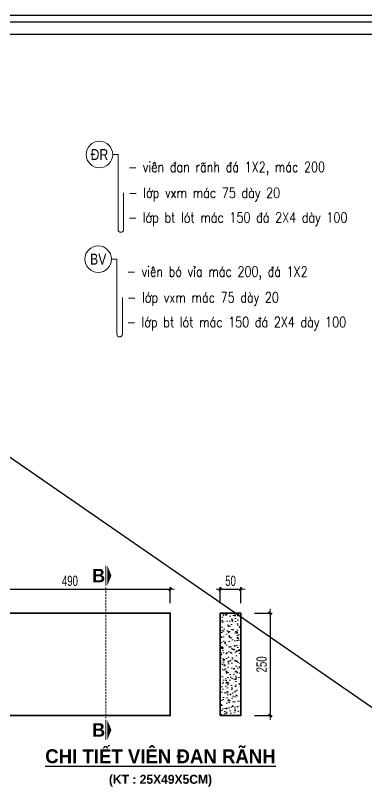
# Model space of a CAD drawing. Header units: millimetres. Extents: x -102634 to -64833, y 11643 to 27305.
# Drawn here: x -78484 to -76770, y 23529 to 27305 of the extents above; entities that cross this region are included whole.
import ezdxf
from ezdxf.enums import TextEntityAlignment as Align

# ---------------------------------------------------------------- set-up
doc = ezdxf.new("R2010")
doc.units = ezdxf.units.MM
doc.header["$MEASUREMENT"] = 0
doc.linetypes.add('HIDDEN', pattern=[0.375, 0.25, -0.125])
for name, color, linetype, lineweight in [('cat BT', 40, 'Continuous', 35), ('LC Dim', 8, 'Continuous', 18), ('LC Hatch', 252, 'Continuous', 9), ('LC ISO', 153, 'Continuous', 13), ('LC Khac', 4, 'Continuous', 9), ('LC MANH DUT', 35, 'HIDDEN', 5), ('LC Net manh', 239, 'Continuous', 5), ('LC Text1', 3, 'Continuous', 20), ('LC Text2', 7, 'Continuous', 25)]:
    doc.layers.add(name, color=color, linetype=linetype, lineweight=lineweight)
for name, color, linetype in [('ENTTNTHIETKE1', 2, 'Continuous'), ('KHUNGTEN', 5, 'Continuous'), ('thep', 2, 'Continuous')]:
    doc.layers.add(name, color=color, linetype=linetype)
doc.layers.add('KCS_Plotter', color=11, linetype='Continuous', plot=False)
doc.styles.add('General text 2', font='arial.ttf')
doc.styles.add('HOATBIF', font='hoatbif.shx', dxfattribs={"width": 0.7})
doc.styles.add('LC 1', font='')
doc.styles.add('LC 3', font='vnsimli.shx', dxfattribs={"width": 0.75})
doc.styles.get('LC 1').set_extended_font_data('.VnAvantH', bold=True)
doc.dimstyles.new('1-100(1-25)', dxfattribs={"dimscale": 25, "dimtxt": 2.5, "dimasz": 0.35, "dimexe": 0.5, "dimexo": 0, "dimgap": 0.8, "dimtad": 1, "dimdec": 0, "dimzin": 0, "dimdsep": 46, "dimtxsty": 'HOATBIF', "dimblk1": 'DOT', "dimblk2": 'DOT', "dimsah": 1, "dimcen": -1, "dimdle": 1, "dimclrd": 256, "dimclre": 256, "dimclrt": 4, "dimadec": 3, "dimazin": 2, "dimtfac": 0.333333, "dimtdec": 0, "dimtix": 1, "dimtmove": 2, "dimatfit": 3, "dimldrblk": 'DOT', "dimfxl": 1, "dimtvp": 0.833333, "dimtolj": 1, "dimtzin": 0, "dimarcsym": 0})

# ---------------------------------------------------------------- blocks, each defined once
blk = doc.blocks.new('khung vpn')
at = {"layer": 'Defpoints'}
blk.add_line((52556.46, -4195.446), (52498.758, -4195.446), dxfattribs=at)
at = {"layer": 'KHUNGTEN'}
blk.add_lwpolyline([(52556.243, -4234.885), (52502.048, -4234.885), (52502.048, -4195.662), (52556.243, -4195.662)], close=True, dxfattribs=at)
at = {"layer": 'thep'}
blk.add_lwpolyline([(52555.832, -4234.474), (52502.459, -4234.474), (52502.459, -4196.073), (52555.832, -4196.073)], close=True, dxfattribs=at)
blk = doc.blocks.new('DOT')
at = {"layer": 'LC Dim'}
blk.add_line((-3, 0), (3, 0), dxfattribs=at)
at = {"layer": 'LC Dim', "color": 4}
blk.add_line((-1, -1), (1, 1), dxfattribs=at)
blk.add_lwpolyline([(0.5, 1), (-1, -0.5), (-0.5, -1), (1, 0.5)], close=True, dxfattribs=at)
blk = doc.blocks.new('*D39')
at = {"layer": 'Defpoints', "color": 0, "transparency": 16777216}
for p in [(-77728.2, 24505.6), (-78708.2, 24437.5), (-77728.2, 24437.5)]:
    blk.add_point(p, dxfattribs=at)
at = {"layer": 'LC Dim', "lineweight": -2, "transparency": 16777216}
for p, q in [((-78708.2, 24437.5), (-78708.2, 24515.6)), ((-77728.2, 24437.5), (-77728.2, 24515.6)), ((-78701.2, 24505.6), (-77735.2, 24505.6))]:
    blk.add_line(p, q, dxfattribs=at)
at = {"layer": 'LC Dim', "lineweight": -2, "transparency": 16777216, "xscale": 7, "yscale": 7, "zscale": 7, "rotation": 180}
blk.add_blockref('DOT', (-78708.2, 24505.6), dxfattribs=at)
at = {"layer": 'LC Dim', "lineweight": -2, "transparency": 16777216, "xscale": 7, "yscale": 7, "zscale": 7}
blk.add_blockref('DOT', (-77728.2, 24505.6), dxfattribs=at)
at = {"layer": 'LC Dim', "color": 4, "transparency": 16777216, "insert": (-78218.2, 24546.6), "char_height": 50, "attachment_point": 5, "style": 'HOATBIF'}
blk.add_mtext('\\A1;490', dxfattribs=at)
blk = doc.blocks.new('_Dot')
at = {"color": 0, "linetype": 'ByBlock', "lineweight": -2}
blk.add_line((-0.5, 0), (-1, 0), dxfattribs=at)
at = {"color": 0, "linetype": 'ByBlock', "const_width": 0.5}
blk.add_lwpolyline([(-0.25, 0, 1), (0.25, 0, 1)], format="xyb", close=True, dxfattribs=at)
blk = doc.blocks.new('*D40')
at = {"layer": 'Defpoints', "color": 0, "transparency": 16777216}
for p in [(-77384, 24505.6), (-77484, 24437.5), (-77384, 24437.5)]:
    blk.add_point(p, dxfattribs=at)
at = {"layer": 'LC Dim', "lineweight": -2, "transparency": 16777216}
for p, q in [((-77484, 24437.5), (-77484, 24515.6)), ((-77384, 24437.5), (-77384, 24515.6)), ((-77477, 24505.6), (-77391, 24505.6))]:
    blk.add_line(p, q, dxfattribs=at)
at = {"layer": 'LC Dim', "lineweight": -2, "transparency": 16777216, "xscale": 7, "yscale": 7, "zscale": 7, "rotation": 180}
blk.add_blockref('DOT', (-77484, 24505.6), dxfattribs=at)
at = {"layer": 'LC Dim', "lineweight": -2, "transparency": 16777216, "xscale": 7, "yscale": 7, "zscale": 7}
blk.add_blockref('DOT', (-77384, 24505.6), dxfattribs=at)
at = {"layer": 'LC Dim', "color": 4, "transparency": 16777216, "insert": (-77434, 24546.6), "char_height": 50, "attachment_point": 5, "style": 'HOATBIF'}
blk.add_mtext('\\A1;50', dxfattribs=at)
blk = doc.blocks.new('*D41')
at = {"layer": 'Defpoints', "color": 0, "transparency": 16777216}
for p in [(-77317.5, 24389.2), (-77317.5, 23889.2), (-77241.3, 23889.2)]:
    blk.add_point(p, dxfattribs=at)
at = {"layer": 'LC Dim', "lineweight": -2, "transparency": 16777216}
for p, q in [((-77317.5, 24389.2), (-77231.3, 24389.2)), ((-77241.3, 24382.2), (-77241.3, 23896.2)), ((-77317.5, 23889.2), (-77231.3, 23889.2))]:
    blk.add_line(p, q, dxfattribs=at)
at = {"layer": 'LC Dim', "lineweight": -2, "transparency": 16777216, "xscale": 7, "yscale": 7, "zscale": 7}
for p, rotation in [((-77241.3, 24389.2), 90), ((-77241.3, 23889.2), 270)]:
    blk.add_blockref('DOT', p, dxfattribs=dict(at, rotation=rotation))
at = {"layer": 'LC Dim', "color": 4, "transparency": 16777216, "insert": (-77282.3, 24139.2), "char_height": 50, "attachment_point": 5, "rotation": 90, "style": 'HOATBIF'}
blk.add_mtext('\\A1;250', dxfattribs=at)
blk = doc.blocks.new('*U43')
at = {"layer": 'LC Khac', "color": 1, "ltscale": 2}
for p, q in [((0, 485), (0, 0)), ((0, -3279), (0, -3765))]:
    blk.add_line(p, q, dxfattribs=at)
for points in [[(134, 243, 0, 471, 0), (37, 243, 275, 275, 0)], [(134, -3522, 0, 471, 0), (37, -3522, 275, 275, 0)]]:
    blk.add_lwpolyline(points, format="xyseb", dxfattribs=at)
at = {"layer": 'LC MANH DUT', "ltscale": 200}
blk.add_line((0, -49), (0, -3236), dxfattribs=at)
at = {"ltscale": 2, "style": 'LC 1'}
for p in [(-179, 243), (-179, -3522)]:
    blk.add_attdef('LC', text='', height=330, dxfattribs=at).set_placement(p, align=Align.MIDDLE_CENTER)
blk = doc.blocks.new('TIEUDE2')
at = {"layer": 'LC Text2', "color": 7, "style": 'LC 1'}
blk.add_attdef('%%UTIªU§Ò', text='', height=3.5, dxfattribs=at).set_placement((0, 0), align=Align.BOTTOM_CENTER)
blk.add_attdef('TL', text='', height=2.2, dxfattribs=at).set_placement((0, -1.8), align=Align.TOP_CENTER)
blk = doc.blocks.new('*U5')
at = {"layer": 'LC ISO'}
blk.add_circle((0, 0), 4.25, dxfattribs=at)
at = {"layer": 'LC Text1', "style": 'General text 2', "width": 0.8, "flags": 8}
blk.add_attdef('SYMBOL', text='', height=3.5, dxfattribs=at).set_placement((0, 0), align=Align.MIDDLE_CENTER)

msp = doc.modelspace()

# ---------------------------------------------------------------- hatches: boundary and pattern name
at = {"layer": 'LC Hatch'}
h = msp.add_hatch(dxfattribs=at)
h.set_pattern_fill('AR-CONC', color=256, scale=7.5, style=0)
h.set_pattern_definition([(50, (19497.066, 11513.523), (53.794514, -4.70641), [5.625, -61.875]), (355, (19497.066, 11513.52), (-10.40635, 56.41441), [4.5, -49.5]), (100.4514, (19501.55, 11513.13), (43.388204, 51.707966), [4.780514, -52.585658]), (46.1842, (19497.066, 11528.52), (80.04308, -12.413926), [8.4375, -92.8125]), (96.6356, (19503.74, 11527.49), (70.0997, 73.05884), [7.17077, -78.878475]), (351.1842, (19497.07, 11528.52), (70.099646, 73.058895), [6.75, -74.25]), (21, (19504.566, 11524.773), (44.768029, -30.196417), [5.625, -61.875]), (326, (19504.566, 11524.77), (18.24865, 54.386253), [4.5, -49.5]), (71.4514, (19508.297, 11522.256), (63.016697, 24.189787), [4.780514, -52.585658]), (37.5, (19497.066, 11513.523), (0.911989, 24.967039), [0, -48.9, 0, -50.25, 0, -49.6875]), (7.5, (19497.066, 11513.523), (19.730215, 29.5808784), [0, -28.65, 0, -47.775, 0, -18.9375]), (327.5, (19480.341, 11513.523), (40.0366827, -1.6916154), [0, -18.75, 0, -58.5, 0, -77.625]), (317.5, (19472.84, 11513.523), (43.738963, 7.507874), [0, -24.375, 0, -38.85, 0, -55.125])])
h.paths.add_polyline_path([(-77384, 24389.2), (-77484, 24389.2), (-77484, 23889.2), (-77384, 23889.2)])

# ---------------------------------------------------------------- linework, layer by layer
at = {"layer": 'cat BT', "color": 2, "elevation": 0}
for points in [[(-78708.2, 23889.2), (-77728.2, 23889.2), (-77728.2, 24389.2), (-78708.2, 24389.2)], [(-77484, 23889.2), (-77384, 23889.2), (-77384, 24389.2), (-77484, 24389.2)]]:
    msp.add_lwpolyline(points, close=True, dxfattribs=at)
at = {"layer": 'KCS_Plotter'}
msp.add_line((-81633.7, 27305.5), (-73233.4, 21506.9), dxfattribs=at)
at = {"layer": 'LC Net manh', "color": 252, "elevation": 0}
for points in [[(-78009.5, 26627), (-77983.3, 26627), (-77983.3, 26261, 1), (-77956.2, 26261), (-77956.2, 26440.5)], [(-78015.4, 26116.5), (-77989.2, 26116.5), (-77989.2, 25750.5, 1), (-77962.1, 25750.5), (-77962.1, 25930.1)]]:
    msp.add_lwpolyline(points, format="xyb", dxfattribs=at)

# ---------------------------------------------------------------- block references
at = {"layer": 'ENTTNTHIETKE1', "color": 6, "xscale": 145.5820509350254, "yscale": 145.5820509350254, "zscale": 145.5820509350254}
msp.add_blockref('khung vpn', (-7724510.6, 638087.1), dxfattribs=at)
at = {"layer": 'LC Net manh'}
ref = msp.add_blockref('*U5', (-78074.3, 26627, 0), dxfattribs=dict(at, xscale=15.24705842815456, yscale=15.24705842815456, zscale=15.24705842815456))
ref.add_attrib('SYMBOL', 'ÐR', dxfattribs={"layer": 'LC Text1', "height": 53.36, "style": 'General text 2', "width": 0.8}).set_placement((-78074.3, 26627, 0), align=Align.MIDDLE_CENTER)
ref = msp.add_blockref('*U5', (-78080.2, 26116.5, 0), dxfattribs=dict(at, xscale=15.24705842815456, yscale=15.24705842815456, zscale=15.24705842815456))
ref.add_attrib('SYMBOL', 'BV', dxfattribs={"layer": 'LC Text1', "height": 53.36, "style": 'General text 2', "width": 0.8}).set_placement((-78080.2, 26116.5, 0), align=Align.MIDDLE_CENTER)
ref = msp.add_blockref('*U43', (-78042.5, 24523.7, 0), dxfattribs=dict(at, xscale=0.2000081018599082, yscale=0.2000081018599082, zscale=0.2000081018599082, rotation=359.999216292062))
ref.add_attrib('LC', 'b', dxfattribs={"layer": '0', "ltscale": 2, "height": 66, "rotation": 359.9992, "style": 'LC 1'}).set_placement((-78078.2, 23819.2, 0), align=Align.MIDDLE_CENTER)
ref.add_attrib('LC', 'b', dxfattribs={"layer": '0', "ltscale": 2, "height": 66, "rotation": 359.9992, "style": 'LC 1'}).set_placement((-78078.2, 24572.2, 0), align=Align.MIDDLE_CENTER)
at = {"layer": 'LC Text2'}
ref = msp.add_blockref('TIEUDE2', (-77776.2, 23636.5, 0), dxfattribs=dict(at, xscale=20.00081018598456, yscale=20.00081018598456, zscale=20.00081018598456, rotation=359.999216292062))
ref.add_attrib('%%UTIªU§Ò', '%%Uchi tiÕt viªn ®an r·nh', dxfattribs={"color": 7, "height": 67.926, "rotation": 359.9992, "style": 'LC 1'}).set_placement((-77776.2, 23636.5, 0), align=Align.BOTTOM_CENTER)
ref.add_attrib('TL', '(kt : 25x49x5cm)', dxfattribs={"color": 7, "height": 44.002, "rotation": 359.9992, "style": 'LC 1'}).set_placement((-77776.2, 23600.4, 0), align=Align.TOP_CENTER)

# ---------------------------------------------------------------- texts
at = {"layer": 'LC Text1', "color": 3, "style": 'LC 3', "width": 0.8}
for s, p in [('- viªn ®an r·nh ®¸ 1X2, m¸c 200', (-77934.5, 26541.4)), ('- líp vxm m¸c 75 dµy 20', (-77932.5, 26415.1)), ('- líp bt lãt m¸c 150 ®¸ 2X4 dµy 100', (-77934.9, 26294.8)), ('- viªn bã vØa m¸c 200, ®¸ 1X2', (-77940.5, 26030.9)), ('- líp vxm m¸c 75 dµy 20', (-77938.4, 25904.7)), ('- líp bt lãt m¸c 150 ®¸ 2X4 dµy 100', (-77940.9, 25784.3))]:
    msp.add_text(s, height=50.002, rotation=359.9992, dxfattribs=at).set_placement(p)

# ---------------------------------------------------------------- dimensions: what is measured, and where the dimension line sits
at = {"layer": 'LC Dim', "color": 2}
for base, p1, p2, picture, middle in [((-77728.2, 24505.6, 0), (-78708.2, 24437.5, 0), (-77728.2, 24437.5, 0), '*D39', (-78218.2, 24546.6, 0)), ((-77384, 24505.6, 0), (-77484, 24437.5, 0), (-77384, 24437.5, 0), '*D40', (-77434, 24546.6, 0))]:
    dim = msp.add_linear_dim(base=base, p1=p1, p2=p2, dimstyle='1-100(1-25)', override={"dimscale": 20, "dimlfac": 0.5, "dimfxl": 2, "dimarcsym": 1}, dxfattribs=at)
    dim.commit()
    dim.dimension.update_dxf_attribs({"geometry": picture, "text_midpoint": middle})
dim = msp.add_linear_dim(base=(-77241.3, 23889.2, 0), p1=(-77317.5, 24389.2, 0), p2=(-77317.5, 23889.2, 0), angle=90, dimstyle='1-100(1-25)', override={"dimscale": 20, "dimlfac": 0.5, "dimfxl": 2, "dimarcsym": 1}, dxfattribs=at)
dim.commit()
dim.dimension.update_dxf_attribs({"geometry": '*D41', "text_midpoint": (-77282.3, 24139.2, 0)})

doc.saveas('drawing.dxf')
